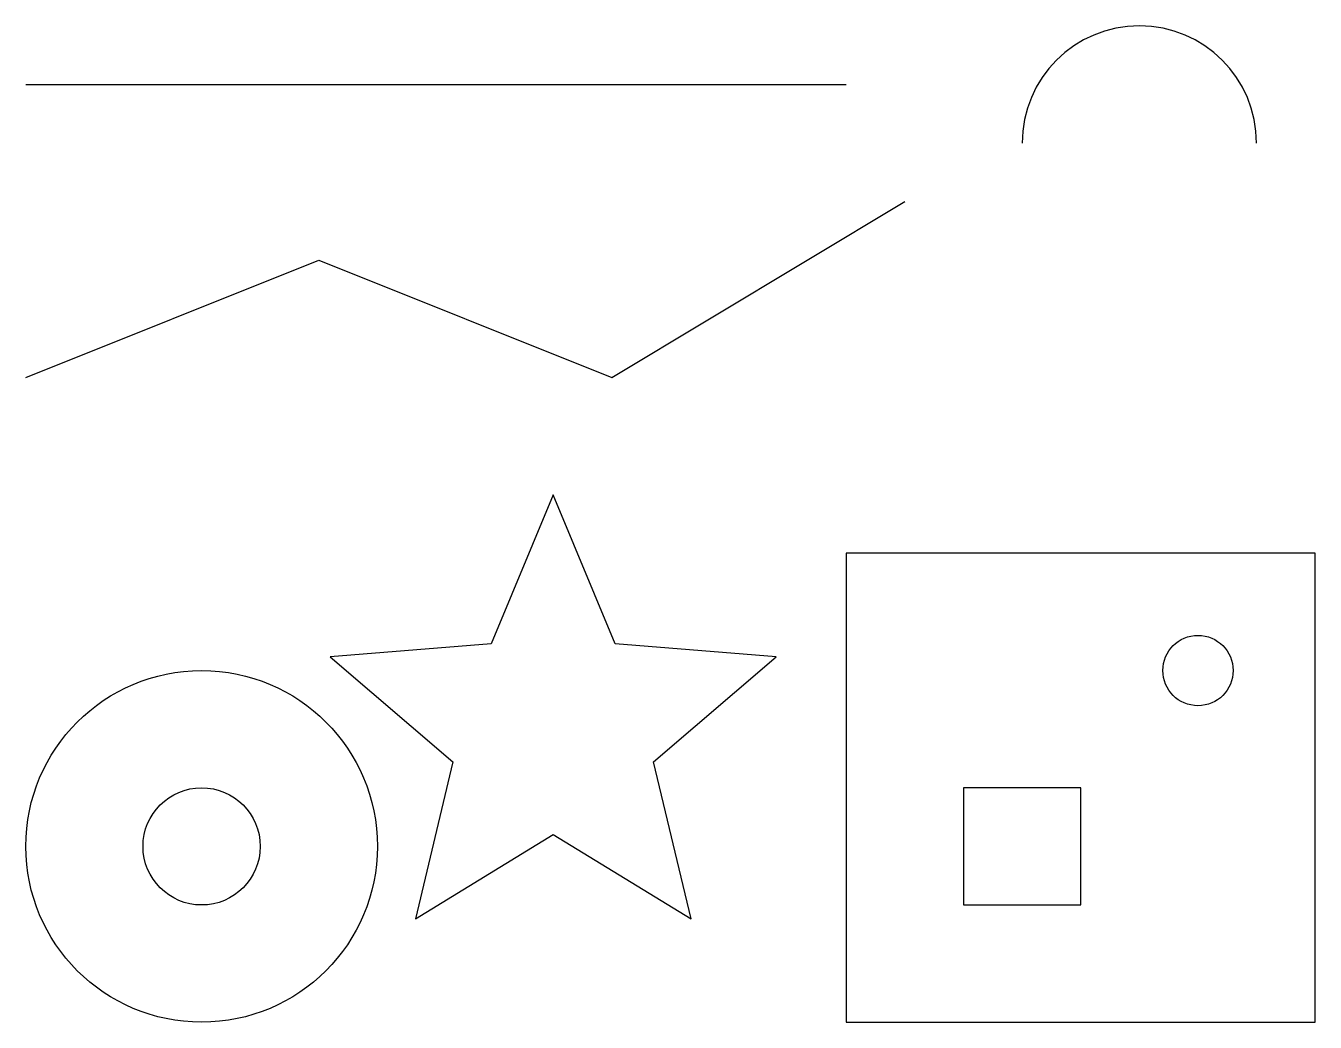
# Model space of a CAD drawing. Header units: metres. Extents: x 10 to 230, y 10 to 180.
import ezdxf

# ---------------------------------------------------------------- set-up
doc = ezdxf.new("R2010")
doc.units = ezdxf.units.M

msp = doc.modelspace()

# ---------------------------------------------------------------- linework, layer by layer
at = {"layer": 'Box'}
for points in [[(150, 10), (230, 10), (230, 90), (150, 90)], [(170, 30), (190, 30), (190, 50), (170, 50)]]:
    msp.add_lwpolyline(points, close=True, dxfattribs=at)
msp.add_circle((210, 70), 6, dxfattribs=at)
at = {"layer": 'Open'}
msp.add_line((10, 170), (150, 170), dxfattribs=at)
msp.add_lwpolyline([(10, 120), (60, 140), (110, 120), (160, 150)], dxfattribs=at)
msp.add_arc((200, 160), 20, 0, 180, dxfattribs=at)
at = {"layer": 'Ring'}
for radius in [30, 10]:
    msp.add_circle((40, 40), radius, dxfattribs=at)
at = {"layer": 'Star'}
msp.add_lwpolyline([(100, 100), (89.42, 74.56), (61.96, 72.36), (82.88, 54.44), (76.49, 27.64), (100, 42), (123.51, 27.64), (117.12, 54.44), (138.04, 72.36), (110.58, 74.56)], close=True, dxfattribs=at)

doc.saveas('drawing.dxf')
